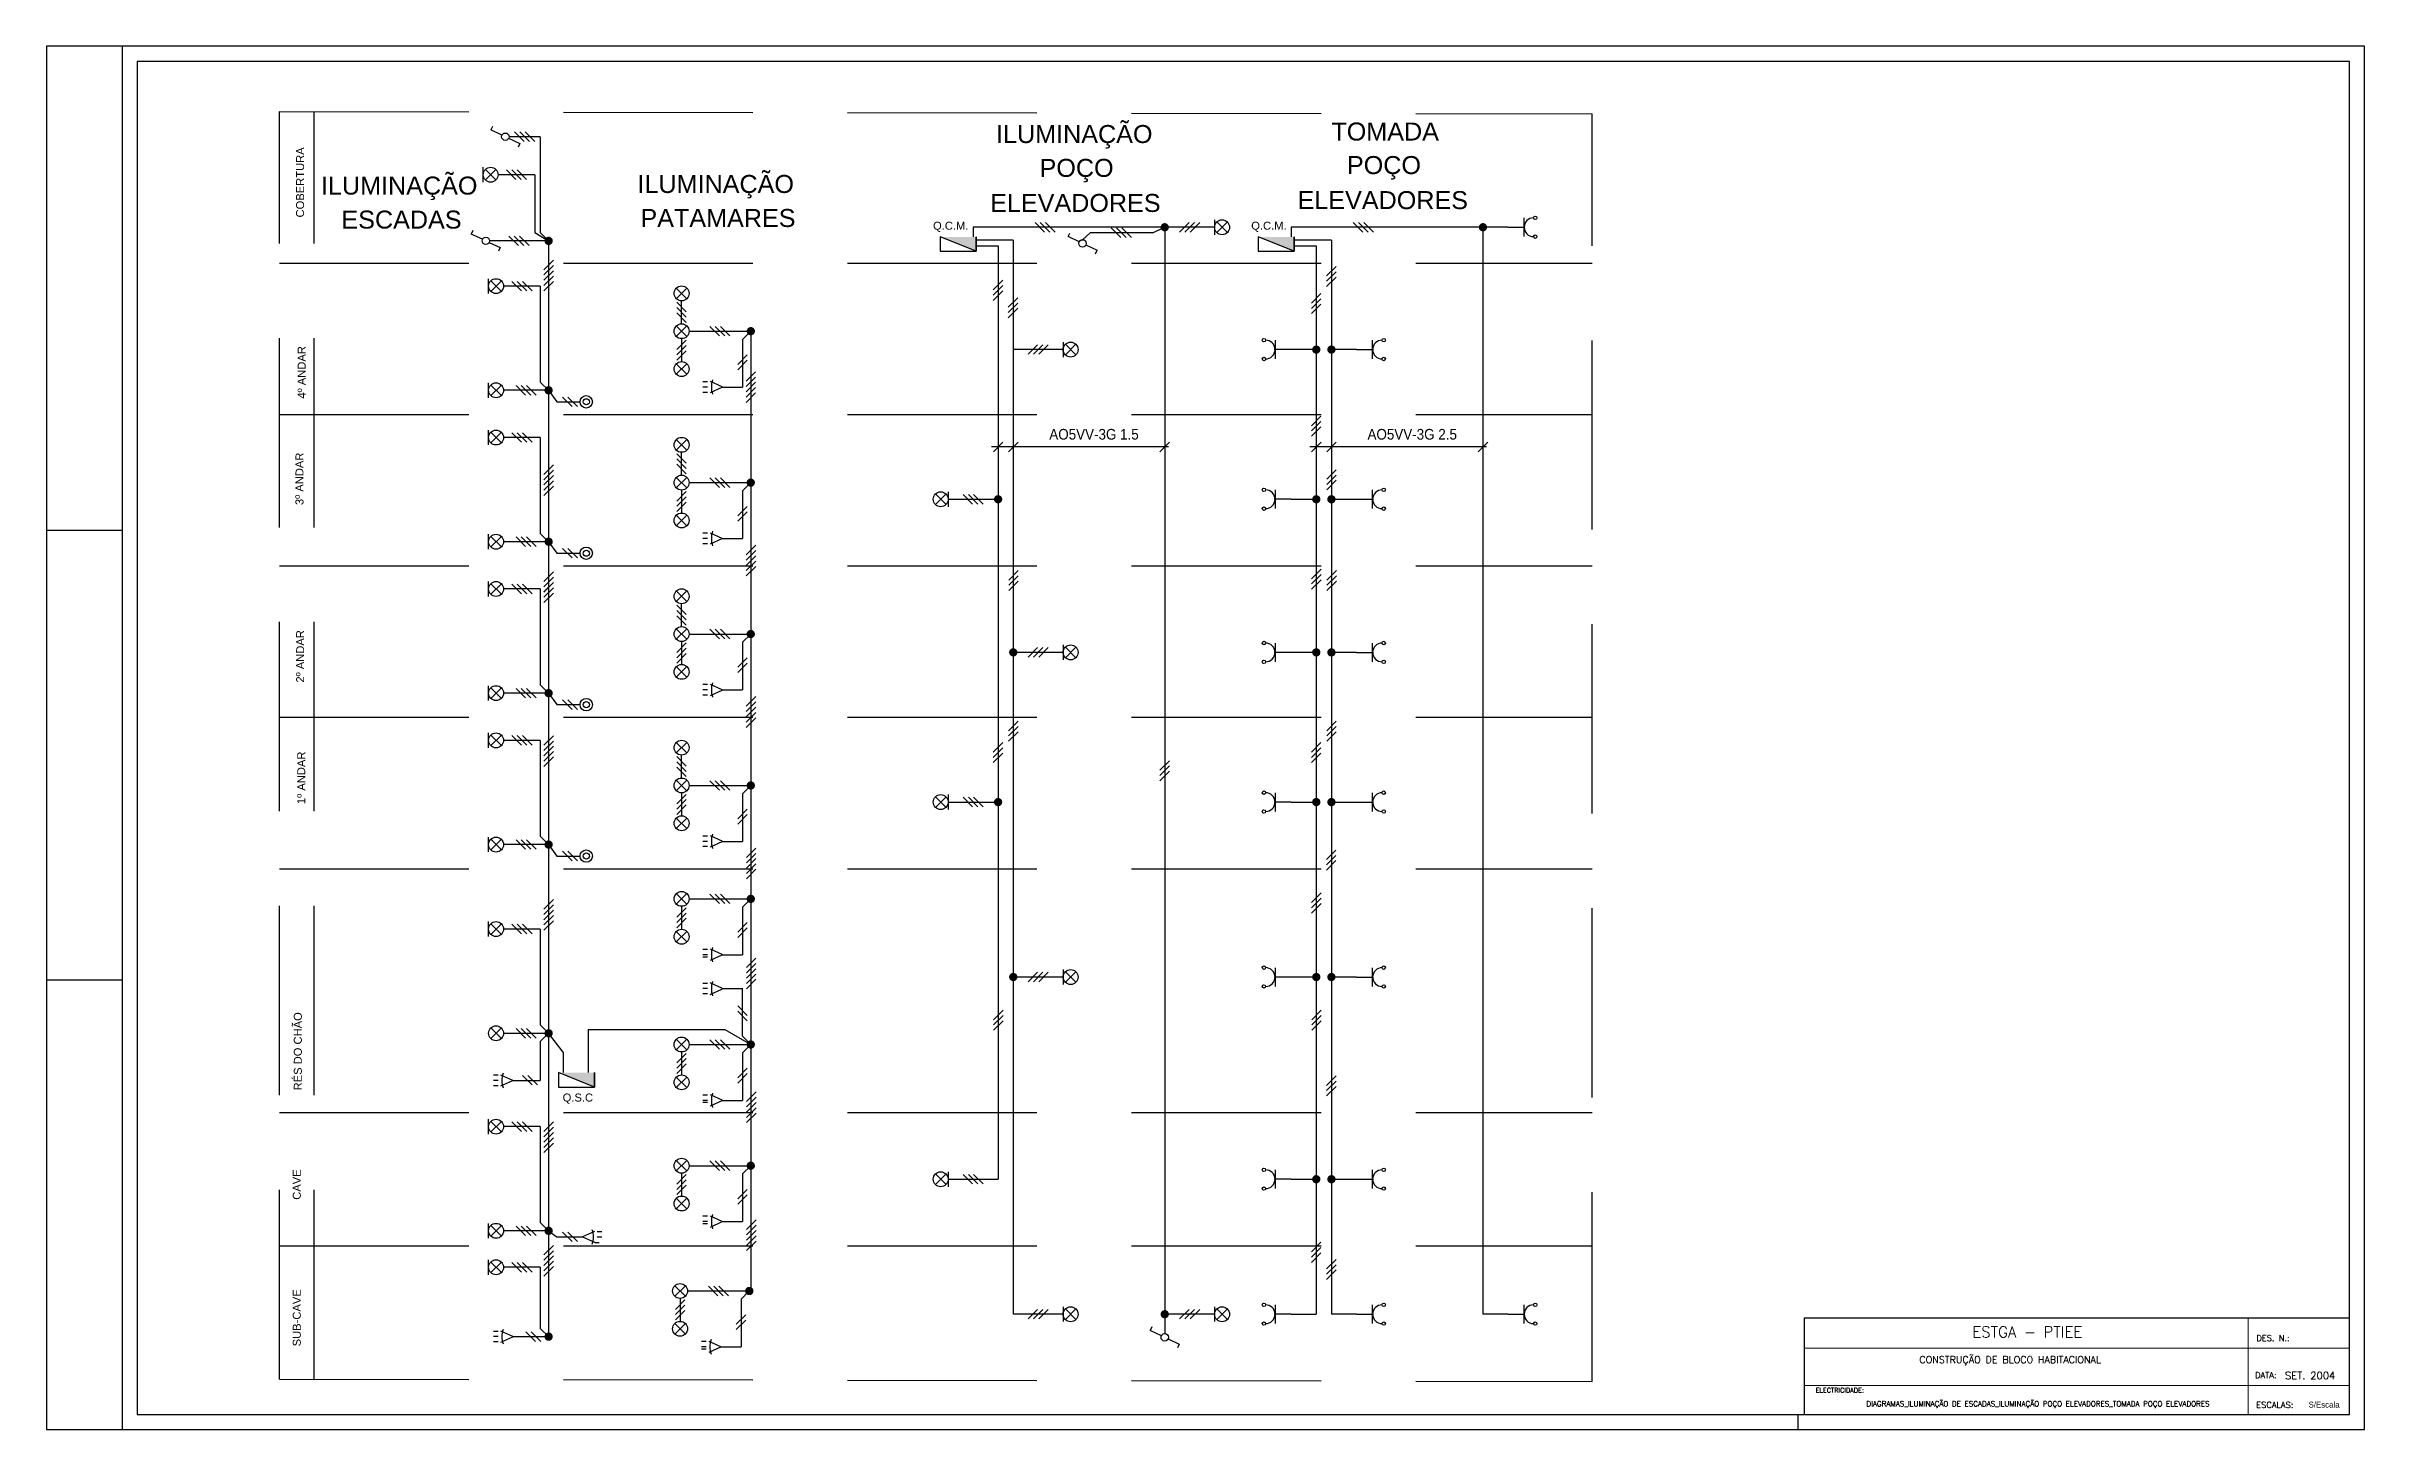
# Model space of a CAD drawing. Header units: millimetres. Extents: x 295 to 451, y 123 to 169.
# Drawn here: x 374.4 to 450.9, y 122.9 to 168.6 of the extents above; entities that cross this region are included whole.
import ezdxf
from ezdxf.enums import TextEntityAlignment as Align

# ---------------------------------------------------------------- set-up
doc = ezdxf.new("R2010")
doc.units = ezdxf.units.MM
doc.linetypes.add('HIDDEN', pattern=[9.375, 6.25, -3.125])
doc.layers.add('PORMENORES', color=10, linetype='Continuous')
doc.styles.add('ARIAL', font='arial.ttf', dxfattribs={"width": 0.8})
doc.styles.add('ROMANS', font='romans.shx', dxfattribs={"height": 1.5})
doc.styles.add('STYLE1', font='sanss___.ttf')

# ---------------------------------------------------------------- blocks, each defined once
blk = doc.blocks.new('Cond3')
at = {"color": 7}
for p, q in [((-0.08, -0.72), (-1.52, 0.72)), ((0.72, -0.72), (-0.72, 0.72)), ((1.52, -0.72), (0.08, 0.72))]:
    blk.add_line(p, q, dxfattribs=at)
blk = doc.blocks.new('Q-ENTR')
blk.add_hatch(color=7).paths.add_polyline_path([(-0.75, 0.3), (-0.75, 0), (0, 0.3)])
blk.add_lwpolyline([(-0.75, 0), (0, 0.3), (0, 0), (-0.75, 0), (-0.75, 0.3)], close=True)

msp = doc.modelspace()

# ---------------------------------------------------------------- linework, layer by layer
at = {"layer": 'PORMENORES', "color": 7}
for p, q in [((374.419, 168.559), (374.419, 122.88)), ((450.919, 168.559), (374.419, 168.559)), ((376.919, 168.559), (376.919, 122.88)), ((450.919, 122.88), (450.919, 168.559)), ((377.419, 168.059), (377.419, 123.38)), ((450.419, 168.059), (377.419, 168.059)), ((450.419, 123.38), (450.419, 168.059)), ((422.647, 162.585), (423.209, 162.585)), ((423.184, 162.277), (423.184, 162.893)), ((407.972, 158.791), (407.972, 158.3)), ((415.501, 158.546), (414.94, 158.546)), ((414.965, 158.854), (414.965, 158.238)), ((417.648, 158.546), (418.21, 158.546)), ((418.185, 158.238), (418.185, 158.854)), ((397.821, 157.814), (397.507, 157.499)), ((397.821, 157.639), (397.507, 157.324)), ((391.766, 156.664), (391.452, 156.978)), ((391.941, 156.664), (391.626, 156.978)), ((396.238, 157.482), (396.086, 157.482)), ((396.238, 157.307), (396.086, 157.307)), ((396.238, 157.132), (396.086, 157.132)), ((397.821, 157.464), (397.507, 157.15)), ((397.821, 157.289), (397.507, 156.975)), ((397.821, 157.115), (397.507, 156.8)), ((414.965, 153.911), (414.965, 153.295)), ((418.185, 153.295), (418.185, 153.911)), ((415.501, 153.603), (414.94, 153.603)), ((417.648, 153.603), (418.21, 153.603)), ((374.419, 152.58), (376.919, 152.58)), ((396.238, 152.482), (396.086, 152.482)), ((396.238, 152.307), (396.086, 152.307)), ((391.766, 151.664), (391.452, 151.978)), ((391.941, 151.664), (391.626, 151.978)), ((396.238, 152.132), (396.086, 152.132)), ((415.501, 148.546), (414.94, 148.546)), ((414.965, 148.854), (414.965, 148.238)), ((417.648, 148.546), (418.21, 148.546)), ((418.185, 148.238), (418.185, 148.854)), ((391.766, 146.664), (391.452, 146.978)), ((391.941, 146.664), (391.626, 146.978)), ((396.238, 147.482), (396.086, 147.482)), ((396.238, 147.307), (396.086, 147.307)), ((396.238, 147.132), (396.086, 147.132)), ((414.965, 143.911), (414.965, 143.295)), ((418.185, 143.295), (418.185, 143.911)), ((415.501, 143.603), (414.94, 143.603)), ((417.648, 143.603), (418.21, 143.603)), ((396.238, 142.482), (396.086, 142.482)), ((396.238, 142.307), (396.086, 142.307)), ((391.766, 141.664), (391.452, 141.978)), ((391.941, 141.664), (391.626, 141.978)), ((396.238, 142.132), (396.086, 142.132)), ((396.238, 138.737), (396.086, 138.737)), ((396.238, 138.562), (396.086, 138.562)), ((396.238, 138.487), (396.086, 138.487)), ((374.419, 137.73), (376.919, 137.73)), ((415.501, 137.826), (414.94, 137.826)), ((414.965, 138.134), (414.965, 137.518)), ((417.648, 137.826), (418.21, 137.826)), ((418.185, 137.518), (418.185, 138.134)), ((396.238, 137.618), (396.086, 137.618)), ((396.238, 137.443), (396.086, 137.443)), ((396.238, 137.268), (396.086, 137.268)), ((389.324, 134.584), (389.171, 134.584)), ((389.324, 134.409), (389.171, 134.409)), ((389.324, 134.234), (389.171, 134.234)), ((390.449, 134.265), (390.135, 134.579)), ((390.624, 134.265), (390.309, 134.579)), ((396.238, 133.929), (396.086, 133.929)), ((396.238, 133.754), (396.086, 133.754)), ((396.238, 133.678), (396.086, 133.678)), ((415.501, 131.15), (414.94, 131.15)), ((414.965, 131.458), (414.965, 130.842)), ((417.648, 131.15), (418.21, 131.15)), ((418.185, 130.842), (418.185, 131.458)), ((391.766, 129.089), (391.452, 129.403)), ((391.941, 129.089), (391.626, 129.403)), ((392.599, 129.421), (392.751, 129.421)), ((396.238, 129.927), (396.086, 129.927)), ((396.238, 129.752), (396.086, 129.752)), ((396.238, 129.676), (396.086, 129.676)), ((392.513, 129.055), (392.665, 129.055)), ((392.599, 129.246), (392.751, 129.246)), ((414.965, 127), (414.965, 126.384)), ((418.185, 126.384), (418.185, 127)), ((423.184, 126.384), (423.184, 127)), ((415.501, 126.692), (414.94, 126.692)), ((417.648, 126.692), (418.21, 126.692)), ((422.647, 126.692), (423.209, 126.692)), ((432.419, 126.574), (432.419, 123.38)), ((432.419, 126.574), (450.419, 126.574)), ((389.324, 126.126), (389.171, 126.126)), ((389.324, 125.951), (389.171, 125.951)), ((389.324, 125.776), (389.171, 125.776)), ((390.556, 125.794), (390.242, 126.108)), ((390.731, 125.794), (390.417, 126.108)), ((396.19, 125.79), (396.037, 125.79)), ((396.19, 125.615), (396.037, 125.615)), ((396.19, 125.539), (396.037, 125.539)), ((377.419, 123.38), (450.419, 123.38)), ((432.219, 123.38), (432.219, 122.88)), ((374.419, 122.88), (450.919, 122.88))]:
    msp.add_line(p, q, dxfattribs=at)
at = {"layer": 'PORMENORES', "color": 8, "linetype": 'HIDDEN'}
for p, q in [((382.107, 166.403), (425.431, 166.327)), ((382.107, 124.55), (382.107, 166.403)), ((383.251, 124.55), (383.251, 166.403)), ((425.431, 124.474), (425.431, 166.327)), ((382.107, 161.403), (425.431, 161.403)), ((382.107, 156.403), (425.431, 156.403)), ((382.107, 151.403), (425.431, 151.403)), ((382.107, 146.403), (425.431, 146.403)), ((382.107, 141.403), (425.431, 141.403)), ((382.107, 133.35), (425.431, 133.35)), ((382.107, 128.95), (425.431, 128.95)), ((382.107, 124.55), (425.431, 124.474))]:
    msp.add_line(p, q, dxfattribs=at)
at = {"layer": 'PORMENORES', "color": 7, "linetype": 'Continuous'}
for p, q in [((389.141, 165.917), (389.085, 165.798)), ((389.453, 165.626), (389.085, 165.798)), ((389.674, 165.523), (390.042, 165.352)), ((390.042, 165.352), (389.986, 165.232)), ((388.497, 162.477), (388.442, 162.358)), ((388.81, 162.186), (388.442, 162.358)), ((408.135, 162.275), (408.19, 162.395)), ((408.503, 162.103), (408.135, 162.275)), ((389.03, 162.083), (389.399, 161.912)), ((389.399, 161.912), (389.343, 161.792)), ((408.723, 162), (409.092, 161.829)), ((409.036, 161.709), (409.092, 161.829)), ((410.901, 126.272), (410.845, 126.152)), ((411.214, 125.981), (410.845, 126.152)), ((411.434, 125.878), (411.802, 125.706)), ((411.802, 125.706), (411.747, 125.586))]:
    msp.add_line(p, q, dxfattribs=at)
at = {"layer": 'PORMENORES', "color": 4}
for p, q in [((390.719, 165.575), (389.686, 165.575)), ((390.719, 165.575), (390.719, 162.408)), ((388.834, 164.075), (388.834, 164.566)), ((388.906, 164.494), (389.254, 164.147)), ((388.906, 164.147), (389.254, 164.494)), ((390.539, 164.32), (389.326, 164.32)), ((390.539, 164.32), (390.539, 162.408)), ((390.539, 162.408), (390.992, 162.135)), ((390.992, 162.135), (390.719, 162.408)), ((411.324, 162.585), (404.998, 162.585)), ((404.998, 162.585), (404.998, 162.268)), ((408.862, 162.405), (408.613, 162.174)), ((410.918, 162.405), (408.862, 162.405)), ((410.918, 162.405), (411.324, 162.585)), ((411.324, 162.585), (411.324, 126.692)), ((412.971, 162.585), (411.324, 162.585)), ((412.971, 162.831), (412.971, 162.339)), ((413.39, 162.411), (413.043, 162.759)), ((413.39, 162.759), (413.043, 162.411)), ((421.824, 162.585), (415.498, 162.585)), ((415.498, 162.585), (415.498, 162.268)), ((421.824, 162.585), (421.824, 126.692)), ((422.647, 162.585), (421.824, 162.585)), ((390.992, 162.135), (389.042, 162.135)), ((390.992, 162.135), (390.992, 125.951)), ((406.325, 162.153), (405.098, 162.153)), ((405.098, 161.973), (405.825, 161.973)), ((405.825, 161.973), (405.825, 161.73)), ((405.825, 161.73), (405.825, 131.15)), ((406.325, 162.153), (406.325, 126.692)), ((416.825, 162.153), (415.598, 162.153)), ((415.598, 161.973), (416.325, 161.973)), ((416.325, 161.973), (416.325, 161.73)), ((416.325, 161.73), (416.325, 126.692)), ((416.825, 162.153), (416.825, 126.692)), ((389.014, 160.396), (389.014, 160.887)), ((389.086, 160.468), (389.434, 160.815)), ((389.086, 160.815), (389.434, 160.468)), ((390.719, 160.641), (389.506, 160.641)), ((390.719, 160.641), (390.719, 157.474)), ((407.972, 158.546), (406.325, 158.546)), ((408.391, 158.372), (408.044, 158.719)), ((408.391, 158.719), (408.044, 158.372)), ((416.325, 158.546), (415.501, 158.546)), ((417.648, 158.546), (416.825, 158.546)), ((389.014, 156.956), (389.014, 157.447)), ((389.086, 157.028), (389.434, 157.375)), ((389.086, 157.375), (389.434, 157.028)), ((390.992, 157.201), (389.506, 157.201)), ((390.992, 157.201), (390.719, 157.474)), ((390.992, 157.201), (391.265, 156.821)), ((389.014, 155.396), (389.014, 155.887)), ((389.086, 155.468), (389.434, 155.815)), ((389.086, 155.815), (389.434, 155.468)), ((390.719, 155.641), (389.506, 155.641)), ((390.719, 155.641), (390.719, 152.474)), ((403.758, 153.43), (404.106, 153.777)), ((403.758, 153.777), (404.106, 153.43)), ((404.178, 153.849), (404.178, 153.358)), ((404.178, 153.603), (405.825, 153.603)), ((415.501, 153.603), (416.325, 153.603)), ((416.825, 153.603), (417.648, 153.603)), ((389.014, 151.956), (389.014, 152.447)), ((389.086, 152.028), (389.434, 152.375)), ((389.086, 152.375), (389.434, 152.028)), ((390.992, 152.201), (390.719, 152.474)), ((390.992, 152.201), (389.506, 152.201)), ((390.992, 152.201), (391.265, 151.821)), ((389.014, 150.396), (389.014, 150.887)), ((389.086, 150.468), (389.434, 150.815)), ((389.086, 150.815), (389.434, 150.468)), ((390.719, 150.641), (389.506, 150.641)), ((390.719, 150.641), (390.719, 147.474)), ((407.972, 148.546), (406.325, 148.546)), ((407.972, 148.791), (407.972, 148.3)), ((408.391, 148.372), (408.044, 148.719)), ((408.391, 148.719), (408.044, 148.372)), ((416.325, 148.546), (415.501, 148.546)), ((417.648, 148.546), (416.825, 148.546)), ((389.014, 146.956), (389.014, 147.447)), ((389.086, 147.028), (389.434, 147.375)), ((389.086, 147.375), (389.434, 147.028)), ((390.992, 147.201), (389.506, 147.201)), ((390.992, 147.201), (390.719, 147.474)), ((390.992, 147.201), (391.265, 146.821)), ((389.014, 145.396), (389.014, 145.887)), ((389.086, 145.468), (389.434, 145.815)), ((389.086, 145.815), (389.434, 145.468)), ((390.719, 145.641), (389.506, 145.641)), ((390.719, 145.641), (390.719, 142.474)), ((404.178, 143.849), (404.178, 143.358)), ((403.758, 143.43), (404.106, 143.777)), ((403.758, 143.777), (404.106, 143.43)), ((404.178, 143.603), (405.825, 143.603)), ((415.501, 143.603), (416.325, 143.603)), ((416.825, 143.603), (417.648, 143.603)), ((389.014, 141.956), (389.014, 142.447)), ((389.086, 142.028), (389.434, 142.375)), ((389.086, 142.375), (389.434, 142.028)), ((390.992, 142.201), (390.719, 142.474)), ((390.992, 142.201), (389.506, 142.201)), ((390.992, 142.201), (391.265, 141.821)), ((389.014, 139.164), (389.014, 139.656)), ((389.086, 139.584), (389.434, 139.236)), ((389.086, 139.236), (389.434, 139.584)), ((390.719, 139.41), (389.506, 139.41)), ((390.719, 139.41), (390.719, 136.243)), ((407.972, 137.826), (406.325, 137.826)), ((407.972, 138.072), (407.972, 137.581)), ((408.391, 137.653), (408.044, 138)), ((408.391, 138), (408.044, 137.653)), ((416.325, 137.826), (415.501, 137.826)), ((417.648, 137.826), (416.825, 137.826)), ((390.992, 135.97), (390.719, 136.243)), ((389.086, 136.144), (389.434, 135.796)), ((389.086, 135.796), (389.434, 136.144)), ((389.506, 135.97), (390.992, 135.97)), ((390.992, 135.97), (390.719, 135.697)), ((390.719, 135.697), (390.719, 134.409)), ((391.472, 135.344), (390.992, 135.97)), ((391.472, 135.344), (391.472, 134.67)), ((389.806, 134.409), (390.719, 134.409)), ((389.014, 132.64), (389.014, 133.131)), ((389.086, 133.059), (389.434, 132.712)), ((389.086, 132.712), (389.434, 133.059)), ((390.719, 132.886), (389.506, 132.886)), ((390.719, 132.886), (390.719, 129.719)), ((403.758, 130.976), (404.106, 131.324)), ((403.758, 131.324), (404.106, 130.976)), ((404.178, 131.396), (404.178, 130.904)), ((404.178, 131.15), (405.825, 131.15)), ((415.501, 131.15), (416.325, 131.15)), ((416.825, 131.15), (417.648, 131.15)), ((389.014, 129.2), (389.014, 129.691)), ((389.086, 129.619), (389.434, 129.272)), ((389.086, 129.272), (389.434, 129.619)), ((390.992, 129.446), (389.506, 129.446)), ((390.992, 129.446), (390.719, 129.719)), ((390.992, 129.446), (391.265, 129.246)), ((391.265, 129.246), (392.117, 129.246)), ((389.014, 127.997), (389.014, 128.488)), ((389.086, 128.416), (389.434, 128.069)), ((389.086, 128.069), (389.434, 128.416)), ((390.719, 128.242), (389.506, 128.242)), ((390.719, 128.242), (390.719, 126.224)), ((407.972, 126.692), (406.325, 126.692)), ((407.972, 126.938), (407.972, 126.447)), ((408.391, 126.866), (408.044, 126.519)), ((408.391, 126.519), (408.044, 126.866)), ((411.324, 126.692), (411.324, 126.051)), ((412.971, 126.692), (411.324, 126.692)), ((412.971, 126.938), (412.971, 126.447)), ((413.39, 126.519), (413.043, 126.866)), ((413.39, 126.866), (413.043, 126.519)), ((415.501, 126.692), (416.325, 126.692)), ((417.648, 126.692), (416.825, 126.692)), ((422.647, 126.692), (421.824, 126.692)), ((389.806, 125.951), (390.992, 125.951)), ((390.992, 125.951), (390.719, 126.224))]:
    msp.add_line(p, q, dxfattribs=at)
at = {"layer": 'PORMENORES'}
for p, q in [((395.554, 160.574), (395.207, 160.226)), ((395.554, 160.226), (395.207, 160.574)), ((395.38, 159.397), (395.38, 160.154)), ((395.554, 158.978), (395.207, 159.325)), ((395.554, 159.325), (395.207, 158.978)), ((395.626, 159.152), (397.664, 159.152)), ((397.391, 158.879), (397.664, 159.152)), ((395.38, 158.906), (395.38, 158.149)), ((397.548, 158.368), (397.234, 158.053)), ((397.391, 158.879), (397.391, 157.307)), ((395.554, 158.077), (395.207, 157.73)), ((395.554, 157.73), (395.207, 158.077)), ((397.548, 158.193), (397.234, 157.879)), ((396.72, 157.307), (397.391, 157.307)), ((391.265, 156.821), (392.031, 156.821)), ((395.554, 155.226), (395.207, 155.574)), ((395.554, 155.574), (395.207, 155.226)), ((411.443, 155.332), (405.612, 155.332)), ((421.943, 155.332), (416.112, 155.332)), ((395.38, 154.397), (395.38, 155.154)), ((395.554, 154.325), (395.207, 153.978)), ((395.554, 153.978), (395.207, 154.325)), ((395.38, 153.906), (395.38, 153.149)), ((395.626, 154.152), (397.664, 154.152)), ((397.391, 153.879), (397.664, 154.152)), ((397.391, 153.879), (397.391, 152.307)), ((395.554, 152.73), (395.207, 153.077)), ((395.554, 153.077), (395.207, 152.73)), ((397.548, 153.368), (397.234, 153.053)), ((397.548, 153.193), (397.234, 152.879)), ((396.72, 152.307), (397.391, 152.307)), ((391.265, 151.821), (392.031, 151.821)), ((395.554, 150.226), (395.207, 150.574)), ((395.554, 150.574), (395.207, 150.226)), ((395.38, 149.397), (395.38, 150.154)), ((395.554, 149.325), (395.207, 148.978)), ((395.554, 148.978), (395.207, 149.325)), ((395.38, 148.906), (395.38, 148.149)), ((395.626, 149.152), (397.664, 149.152)), ((397.391, 148.879), (397.664, 149.152)), ((397.391, 148.879), (397.391, 147.307)), ((395.554, 147.73), (395.207, 148.077)), ((395.554, 148.077), (395.207, 147.73)), ((397.548, 148.368), (397.234, 148.053)), ((397.548, 148.193), (397.234, 147.879)), ((396.72, 147.307), (397.391, 147.307)), ((391.265, 146.821), (392.031, 146.821)), ((395.554, 145.226), (395.207, 145.574)), ((395.554, 145.574), (395.207, 145.226)), ((395.38, 144.397), (395.38, 145.154)), ((395.554, 144.325), (395.207, 143.978)), ((395.554, 143.978), (395.207, 144.325)), ((395.38, 143.906), (395.38, 143.149)), ((395.626, 144.152), (397.664, 144.152)), ((397.391, 143.879), (397.664, 144.152)), ((397.391, 143.879), (397.391, 142.307)), ((395.554, 142.73), (395.207, 143.077)), ((395.554, 143.077), (395.207, 142.73)), ((397.548, 143.368), (397.234, 143.053)), ((397.548, 143.193), (397.234, 142.879)), ((396.72, 142.307), (397.391, 142.307)), ((391.265, 141.821), (392.031, 141.821)), ((395.554, 140.58), (395.207, 140.233)), ((395.554, 140.233), (395.207, 140.58)), ((395.38, 140.161), (395.38, 139.404)), ((395.626, 140.407), (397.664, 140.407)), ((397.391, 140.134), (397.664, 140.407)), ((397.391, 140.134), (397.391, 138.562)), ((395.554, 138.985), (395.207, 139.332)), ((395.554, 139.332), (395.207, 138.985)), ((397.548, 139.623), (397.234, 139.308)), ((397.548, 139.448), (397.234, 139.134)), ((396.72, 138.562), (397.391, 138.562)), ((396.72, 137.443), (397.391, 137.443)), ((397.391, 135.871), (397.391, 137.443)), ((397.548, 136.557), (397.234, 136.871)), ((397.548, 136.382), (397.234, 136.696)), ((392.302, 136.098), (396.811, 136.098)), ((395.554, 135.772), (395.207, 135.424)), ((395.554, 135.424), (395.207, 135.772)), ((395.626, 135.598), (397.664, 135.598)), ((397.391, 135.871), (397.664, 135.598)), ((397.391, 135.325), (397.664, 135.598)), ((395.38, 135.352), (395.38, 134.596)), ((397.548, 134.814), (397.234, 134.5)), ((397.391, 135.325), (397.391, 133.754)), ((395.554, 134.176), (395.207, 134.524)), ((395.554, 134.524), (395.207, 134.176)), ((397.548, 134.64), (397.234, 134.325)), ((396.72, 133.754), (397.391, 133.754)), ((395.554, 131.422), (395.207, 131.77)), ((395.554, 131.77), (395.207, 131.422)), ((395.626, 131.596), (397.664, 131.596)), ((397.391, 131.323), (397.664, 131.596)), ((395.38, 131.35), (395.38, 130.594)), ((397.391, 131.323), (397.391, 129.752)), ((395.554, 130.522), (395.207, 130.174)), ((395.554, 130.174), (395.207, 130.522)), ((397.548, 130.812), (397.234, 130.498)), ((397.548, 130.638), (397.234, 130.323)), ((396.72, 129.752), (397.391, 129.752)), ((395.506, 127.285), (395.158, 127.633)), ((395.506, 127.633), (395.158, 127.285)), ((395.332, 127.213), (395.332, 126.456)), ((395.578, 127.459), (397.616, 127.459)), ((397.343, 127.186), (397.616, 127.459)), ((397.343, 127.186), (397.343, 125.615)), ((395.506, 126.385), (395.158, 126.037)), ((395.506, 126.037), (395.158, 126.385)), ((397.5, 126.675), (397.186, 126.361)), ((397.5, 126.501), (397.186, 126.186)), ((396.672, 125.615), (397.343, 125.615))]:
    msp.add_line(p, q, dxfattribs=at)
at = {"layer": 'PORMENORES', "color": 1}
for p, q in [((397.664, 159.152), (397.664, 127.439)), ((392.302, 136.098), (392.302, 134.67)), ((396.811, 136.098), (397.664, 135.598))]:
    msp.add_line(p, q, dxfattribs=at)
at = {"layer": 'PORMENORES', "color": 2}
for p, q in [((405.668, 155.174), (405.982, 155.49)), ((406.168, 155.174), (406.482, 155.49)), ((411.167, 155.174), (411.481, 155.49)), ((416.168, 155.174), (416.482, 155.49)), ((416.668, 155.174), (416.982, 155.49)), ((421.667, 155.174), (421.981, 155.49))]:
    msp.add_line(p, q, dxfattribs=at)
at = {"layer": 'PORMENORES', "color": 7, "lineweight": 0}
for p, q in [((447.075, 126.574), (447.075, 123.38)), ((432.419, 125.57), (450.419, 125.57)), ((432.419, 124.343), (450.419, 124.343))]:
    msp.add_line(p, q, dxfattribs=at)
at = {"layer": 'PORMENORES', "const_width": 0.137}
for points in [[(391.061, 162.135, -1), (390.924, 162.135, -1)], [(411.392, 162.585, -1), (411.256, 162.585, -1)], [(421.892, 162.585, -1), (421.756, 162.585, -1)], [(397.596, 159.152, 1), (397.732, 159.152, 1)], [(416.393, 158.546, -1), (416.257, 158.546, -1)], [(416.893, 158.546, -1), (416.757, 158.546, -1)], [(391.061, 157.201, -1), (390.924, 157.201, -1)], [(397.596, 154.152, 1), (397.732, 154.152, 1)], [(405.893, 153.603, -1), (405.757, 153.603, -1)], [(416.393, 153.603, -1), (416.257, 153.603, -1)], [(416.893, 153.603, -1), (416.757, 153.603, -1)], [(391.061, 152.201, -1), (390.924, 152.201, -1)], [(397.596, 149.152, 1), (397.732, 149.152, 1)], [(406.393, 148.546, -1), (406.257, 148.546, -1)], [(416.393, 148.546, -1), (416.257, 148.546, -1)], [(416.893, 148.546, -1), (416.757, 148.546, -1)], [(391.061, 147.201, -1), (390.924, 147.201, -1)], [(397.596, 144.152, 1), (397.732, 144.152, 1)], [(405.893, 143.603, -1), (405.757, 143.603, -1)], [(416.393, 143.603, -1), (416.257, 143.603, -1)], [(416.893, 143.603, -1), (416.757, 143.603, -1)], [(391.061, 142.201, -1), (390.924, 142.201, -1)], [(397.596, 140.407, 1), (397.732, 140.407, 1)], [(406.393, 137.826, -1), (406.257, 137.826, -1)], [(416.393, 137.826, -1), (416.257, 137.826, -1)], [(416.893, 137.826, -1), (416.757, 137.826, -1)], [(391.061, 135.97, -1), (390.924, 135.97, -1)], [(397.596, 135.598, 1), (397.732, 135.598, 1)], [(397.596, 131.596, 1), (397.732, 131.596, 1)], [(416.393, 131.15, -1), (416.257, 131.15, -1)], [(416.893, 131.15, -1), (416.757, 131.15, -1)], [(391.061, 129.446, -1), (390.924, 129.446, -1)], [(397.547, 127.459, 1), (397.684, 127.459, 1)], [(411.392, 126.692, -1), (411.256, 126.692, -1)], [(391.061, 125.951, -1), (390.924, 125.951, -1)]]:
    msp.add_lwpolyline(points, format="xyb", close=True, dxfattribs=at)
at = {"layer": 'PORMENORES', "color": 7}
for points in [[(396.323, 157.497), (396.712, 157.321, -0.618034), (396.712, 157.293), (396.323, 157.117)], [(396.323, 152.497), (396.712, 152.321, -0.618034), (396.712, 152.293), (396.323, 152.117)], [(396.323, 147.497), (396.712, 147.321, -0.618034), (396.712, 147.293), (396.323, 147.117)], [(396.323, 142.497), (396.712, 142.321, -0.618034), (396.712, 142.293), (396.323, 142.117)], [(396.323, 138.753), (396.712, 138.576, -0.618034), (396.712, 138.549), (396.323, 138.372)], [(396.323, 137.252), (396.712, 137.429, 0.618034), (396.712, 137.456), (396.323, 137.633)], [(389.409, 134.599), (389.797, 134.423, -0.618034), (389.797, 134.395), (389.409, 134.219)], [(396.323, 133.944), (396.712, 133.767, -0.618034), (396.712, 133.74), (396.323, 133.563)], [(392.513, 129.055), (392.125, 129.232, -0.618034), (392.125, 129.259), (392.513, 129.436)], [(396.323, 129.942), (396.712, 129.765, -0.618034), (396.712, 129.738), (396.323, 129.561)], [(389.409, 126.141), (389.797, 125.965, -0.618034), (389.797, 125.937), (389.409, 125.761)], [(396.275, 125.805), (396.663, 125.628, -0.618034), (396.663, 125.601), (396.275, 125.424)]]:
    msp.add_lwpolyline(points, format="xyb", dxfattribs=at)
at = {"layer": 'PORMENORES', "color": 7, "linetype": 'Continuous'}
for centre in [(389.564, 165.575), (388.92, 162.135), (408.613, 162.052), (411.324, 125.929)]:
    msp.add_circle(centre, 0.122, dxfattribs=at)
at = {"layer": 'PORMENORES', "color": 4}
for centre in [(389.08, 164.32), (413.217, 162.585), (389.26, 160.641), (408.217, 158.546), (389.26, 157.201), (389.26, 155.641), (403.932, 153.603), (389.26, 152.201), (389.26, 150.641), (408.217, 148.546), (389.26, 147.201), (389.26, 145.641), (403.932, 143.603), (389.26, 142.201), (389.26, 139.41), (408.217, 137.826), (389.26, 135.97), (389.26, 132.886), (403.932, 131.15), (389.26, 129.446), (389.26, 128.242), (408.217, 126.692), (413.217, 126.692)]:
    msp.add_circle(centre, 0.246, dxfattribs=at)
at = {"layer": 'PORMENORES', "color": 7}
for centre in [(423.551, 162.895), (423.551, 162.275), (414.598, 158.856), (418.552, 158.856), (414.598, 158.235), (418.552, 158.235), (414.598, 153.913), (418.552, 153.913), (414.598, 153.293), (418.552, 153.293), (414.598, 148.856), (418.552, 148.856), (414.598, 148.235), (418.552, 148.235), (414.598, 143.913), (418.552, 143.913), (414.598, 143.293), (418.552, 143.293), (414.598, 138.136), (418.552, 138.136), (414.598, 137.516), (418.552, 137.516), (414.598, 131.46), (414.598, 130.84), (418.552, 131.46), (418.552, 130.84), (414.598, 127.003), (418.552, 127.003), (423.551, 127.003), (414.598, 126.382), (418.552, 126.382), (423.551, 126.382)]:
    msp.add_circle(centre, 0.0565, dxfattribs=at)
at = {"layer": 'PORMENORES'}
for centre, radius in [((395.38, 160.4), 0.246), ((395.38, 159.152), 0.246), ((395.38, 157.903), 0.246), ((392.235, 156.821), 0.205), ((392.235, 156.821), 0.102), ((395.38, 155.4), 0.246), ((395.38, 154.152), 0.246), ((395.38, 152.903), 0.246), ((392.235, 151.821), 0.205), ((392.235, 151.821), 0.102), ((395.38, 150.4), 0.246), ((395.38, 149.152), 0.246), ((395.38, 147.903), 0.246), ((392.235, 146.821), 0.205), ((392.235, 146.821), 0.102), ((395.38, 145.4), 0.246), ((395.38, 144.152), 0.246), ((395.38, 142.903), 0.246), ((392.235, 141.821), 0.205), ((392.235, 141.821), 0.102), ((395.38, 140.407), 0.246), ((395.38, 139.158), 0.246), ((395.38, 135.598), 0.246), ((395.38, 134.35), 0.246), ((395.38, 131.596), 0.246), ((395.38, 130.348), 0.246), ((395.332, 127.459), 0.246), ((395.332, 126.211), 0.246)]:
    msp.add_circle(centre, radius, dxfattribs=at)
at = {"layer": 'PORMENORES', "color": 7}
for centre, radius, start, end in [((423.494, 162.585), 0.31, 90, 270), ((414.654, 158.546), 0.31, 270, 90), ((418.495, 158.546), 0.31, 90, 270), ((397.104, 157.307), 0.741, 161.26467, 198.73533), ((414.654, 153.603), 0.31, 270, 90), ((418.495, 153.603), 0.31, 90, 270), ((397.104, 152.307), 0.741, 161.26467, 198.73533), ((414.654, 148.546), 0.31, 270, 90), ((418.495, 148.546), 0.31, 90, 270), ((397.104, 147.307), 0.741, 161.26467, 198.73533), ((414.654, 143.603), 0.31, 270, 90), ((418.495, 143.603), 0.31, 90, 270), ((397.104, 142.307), 0.741, 161.26467, 198.73533), ((397.104, 138.562), 0.741, 161.26467, 198.73533), ((414.654, 137.826), 0.31, 270, 90), ((418.495, 137.826), 0.31, 90, 270), ((397.104, 137.443), 0.741, 161.26467, 198.73533), ((390.19, 134.409), 0.741, 161.26467, 198.73533), ((397.104, 133.754), 0.741, 161.26467, 198.73533), ((414.654, 131.15), 0.31, 270, 90), ((418.495, 131.15), 0.31, 90, 270), ((391.732, 129.246), 0.741, 341.26467, 18.73533), ((397.104, 129.752), 0.741, 161.26467, 198.73533), ((414.654, 126.692), 0.31, 270, 90), ((418.495, 126.692), 0.31, 90, 270), ((423.494, 126.692), 0.31, 90, 270), ((390.19, 125.951), 0.741, 161.26467, 198.73533), ((397.056, 125.615), 0.741, 161.26467, 198.73533)]:
    msp.add_arc(centre, radius, start, end, dxfattribs=at)

# ---------------------------------------------------------------- block references
at = {"layer": 'PORMENORES'}
for name, p, xscale, yscale, zscale in [('Cond3', (390.203, 165.575), 0.2183999999999173, 0.218400000000031, 0.2184000000000001), ('Cond3', (389.933, 164.32), 0.2183999999999173, 0.218400000000031, 0.2184000000000001), ('Cond3', (390.017, 162.135), 0.2183999999999173, 0.218400000000031, 0.2184000000000001), ('Q-ENTR', (403.91, 161.793), -1.583999999999975, 1.583999999999975, 1.584), ('Cond3', (412.147, 162.585), -0.2183999999999173, 0.2184000000000594, 0.2184000000000001), ('Q-ENTR', (414.41, 161.793), -1.583999999999946, 1.583999999999975, 1.584), ('Cond3', (390.113, 160.641), 0.2183999999999173, 0.218400000000031, 0.2184000000000001), ('Cond3', (396.645, 159.152), 0.2183999999999173, 0.218400000000031, 0.2184000000000001), ('Cond3', (390.249, 157.201), 0.2183999999999173, 0.218400000000031, 0.2184000000000001), ('Cond3', (390.113, 155.641), 0.2183999999999344, 0.2184000000000452, 0.2184000000000001), ('Cond3', (396.645, 154.152), 0.2183999999999173, 0.218400000000031, 0.2184000000000001), ('Cond3', (405.001, 153.603), 0.2183999999999173, 0.2184000000000594, 0.2184000000000001), ('Cond3', (390.249, 152.201), 0.2183999999999344, 0.2184000000000452, 0.2184000000000001), ('Cond3', (390.113, 150.641), 0.2183999999999173, 0.218400000000031, 0.2184000000000001), ('Cond3', (396.645, 149.152), 0.2183999999999173, 0.218400000000031, 0.2184000000000001), ('Cond3', (390.249, 147.201), 0.2183999999999173, 0.218400000000031, 0.2184000000000001), ('Cond3', (390.113, 145.641), 0.2183999999999173, 0.218400000000031, 0.2184000000000001), ('Cond3', (396.645, 144.152), 0.2183999999999173, 0.218400000000031, 0.2184000000000001), ('Cond3', (405.001, 143.603), 0.2183999999999173, 0.2184000000000594, 0.2184000000000001), ('Cond3', (390.249, 142.201), 0.2183999999999173, 0.218400000000031, 0.2184000000000001), ('Cond3', (396.645, 140.407), 0.2183999999999173, 0.218400000000031, 0.2184000000000001), ('Cond3', (390.113, 139.41), 0.2183999999999344, 0.2184000000000452, 0.2184000000000001), ('Cond3', (407.148, 137.826), -0.2183999999999173, 0.2184000000000594, 0.2184000000000001), ('Cond3', (390.249, 135.97), 0.2183999999999173, 0.218400000000031, 0.2184000000000001), ('Cond3', (396.645, 135.598), 0.2183999999999173, 0.218400000000031, 0.2184000000000001), ('Q-ENTR', (391.314, 134.194), -1.584000000000003, 1.583999999999975, 1.584), ('Cond3', (390.113, 132.886), 0.2183999999999173, 0.218400000000031, 0.2184000000000001), ('Cond3', (396.645, 131.596), 0.2183999999999173, 0.218400000000031, 0.2184000000000001), ('Cond3', (405.001, 131.15), 0.2183999999999173, 0.2184000000000594, 0.2184000000000001), ('Cond3', (390.249, 129.446), 0.2183999999999173, 0.218400000000031, 0.2184000000000001), ('Cond3', (390.113, 128.242), 0.2183999999999173, 0.218400000000031, 0.2184000000000001), ('Cond3', (396.597, 127.459), 0.2183999999999173, 0.218400000000031, 0.2184000000000001), ('Cond3', (412.147, 126.692), -0.2183999999999173, 0.2184000000000594, 0.2184000000000001)]:
    msp.add_blockref(name, p, dxfattribs=dict(at, xscale=xscale, yscale=yscale, zscale=zscale))
at = {"layer": 'PORMENORES', "zscale": 0.2184000000000001}
for p, xscale, yscale, rotation in [((407.376, 162.585), 0.2184000000000594, 0.2184000000000594, 180), ((409.89, 162.405), 0.2184000000000879, 0.2184000000000594, 180), ((417.876, 162.585), 0.2184000000000879, 0.2184000000000594, 180), ((390.992, 161.166), 0.2184000000000452, 0.2184000000000452, 90), ((390.992, 160.816), 0.2184000000000452, 0.2184000000000452, 90), ((405.825, 160.501), 0.2184000000000452, 0.2184000000000452, 270), ((416.819, 160.958), 0.2184000000000594, 0.2184000000000594, 270), ((395.38, 159.776), -0.218400000000031, 0.218400000000031, 90), ((406.315, 159.926), 0.2184000000000594, 0.2184000000000594, 270), ((416.32, 160.064), 0.2184000000000594, 0.2184000000000594, 270), ((395.38, 158.527), 0.218400000000031, 0.218400000000031, 90), ((407.148, 158.546), -0.2183999999999173, 0.218400000000031, 359.9999999999993), ((416.322, 156.015), 0.2184000000000594, 0.2184000000000594, 270), ((390.992, 154.407), 0.218400000000031, 0.218400000000031, 90), ((395.38, 154.776), -0.218400000000031, 0.218400000000031, 90), ((416.827, 154.246), 0.2184000000000594, 0.2184000000000594, 270), ((390.992, 154.058), 0.218400000000031, 0.218400000000031, 90), ((395.38, 153.527), 0.218400000000031, 0.218400000000031, 90), ((397.669, 151.753), 0.2184000000000594, 0.2184000000000594, 90), ((397.669, 151.403), 0.2184000000000594, 0.2184000000000594, 90), ((390.992, 150.873), 0.2184000000000452, 0.2184000000000452, 90), ((390.992, 150.523), 0.2184000000000452, 0.2184000000000452, 90), ((406.334, 150.918), 0.2184000000000594, 0.2184000000000594, 270), ((416.329, 150.963), 0.2184000000000594, 0.2184000000000594, 270), ((416.834, 150.918), 0.2184000000000594, 0.2184000000000594, 270), ((395.38, 149.776), -0.218400000000031, 0.218400000000031, 90), ((395.38, 148.527), 0.218400000000031, 0.218400000000031, 90), ((407.148, 148.546), -0.2183999999999173, 0.2184000000000594, 359.9999999999993), ((397.672, 146.753), 0.2184000000000594, 0.2184000000000594, 90), ((397.672, 146.403), 0.2184000000000594, 0.2184000000000594, 90), ((406.328, 145.943), 0.2184000000000594, 0.2184000000000594, 270), ((416.828, 145.943), 0.2184000000000594, 0.2184000000000594, 270), ((390.992, 145.462), 0.2184000000000452, 0.2184000000000452, 90), ((390.992, 145.113), 0.2184000000000452, 0.2184000000000452, 90), ((405.821, 145.237), 0.2184000000000594, 0.2184000000000594, 270), ((416.321, 145.237), 0.2184000000000594, 0.2184000000000594, 270), ((395.38, 144.776), -0.218400000000031, 0.218400000000031, 90), ((411.324, 144.639), 0.2184000000000594, 0.2184000000000594, 270), ((395.38, 143.527), 0.218400000000031, 0.218400000000031, 90), ((397.675, 141.753), 0.2184000000000594, 0.2184000000000594, 90), ((397.675, 141.403), 0.2184000000000594, 0.2184000000000594, 90), ((416.818, 141.687), 0.2184000000000594, 0.2184000000000594, 270), ((390.992, 140.052), 0.2184000000000452, 0.2184000000000452, 90), ((390.992, 139.702), 0.2184000000000452, 0.2184000000000452, 90), ((395.38, 139.783), 0.218400000000031, 0.218400000000031, 90), ((416.326, 140.27), 0.2184000000000594, 0.2184000000000594, 270), ((397.676, 138.119), 0.2184000000000594, 0.2184000000000594, 90), ((397.676, 137.769), 0.2184000000000594, 0.2184000000000594, 90), ((405.833, 136.401), 0.2184000000000594, 0.2184000000000594, 270), ((416.333, 136.401), 0.2184000000000594, 0.2184000000000594, 270), ((395.38, 134.974), 0.218400000000031, 0.218400000000031, 90), ((397.68, 133.699), 0.2184000000000594, 0.2184000000000594, 90), ((416.821, 134.232), 0.2184000000000594, 0.2184000000000594, 270), ((397.68, 133.35), 0.2184000000000594, 0.2184000000000594, 90), ((390.992, 132.709), 0.2184000000000452, 0.2184000000000452, 90), ((390.992, 132.36), 0.2184000000000452, 0.2184000000000452, 90), ((395.38, 130.972), 0.218400000000031, 0.218400000000031, 90), ((397.68, 129.473), 0.2184000000000594, 0.2184000000000594, 90), ((397.68, 129.123), 0.2184000000000594, 0.2184000000000594, 90), ((390.993, 128.633), 0.2184000000000594, 0.2184000000000594, 90), ((390.993, 128.283), 0.2184000000000594, 0.2184000000000594, 90), ((416.32, 128.734), 0.2184000000000594, 0.2184000000000594, 270), ((416.821, 128.171), 0.2184000000000594, 0.2184000000000594, 270), ((395.332, 126.835), 0.218400000000031, 0.218400000000031, 90), ((407.148, 126.692), -0.2183999999999173, 0.218400000000031, 359.9999999999993)]:
    msp.add_blockref('Cond3', p, dxfattribs=dict(at, xscale=xscale, yscale=yscale, rotation=rotation))

# ---------------------------------------------------------------- texts
at = {"layer": 'PORMENORES', "color": 7, "style": 'STYLE1'}
for s, p in [('ILUMINAÇÃO ', (408.454, 165.654)), ('TOMADA', (418.598, 165.746)), ('ILUMINAÇÃO ', (396.622, 164.005)), ('POÇO', (408.415, 164.458)), ('POÇO', (418.558, 164.551)), ('ILUMINAÇÃO ', (386.178, 163.951)), ('ELEVADORES', (418.519, 163.481)), ('ESCADAS', (386.138, 162.838)), ('PATAMARES', (396.582, 162.891)), ('ELEVADORES', (408.375, 163.388))]:
    msp.add_text(s, height=0.594, dxfattribs=at).set_placement(p, align=Align.MIDDLE)
for s, p in [('COBERTURA', (382.791, 164.066)), ('4º ANDAR', (382.841, 157.793)), ('3º ANDAR', (382.771, 154.277)), ('2º ANDAR', (382.792, 148.415)), ('1º ANDAR', (382.828, 144.405)), ('RÉS DO CHÃO', (382.682, 135.374)), ('CAVE', (382.682, 130.974)), ('SUB-CAVE', (382.682, 126.574))]:
    msp.add_text(s, height=0.264, rotation=90, dxfattribs=at).set_placement(p, align=Align.MIDDLE)
at = {"layer": 'PORMENORES', "color": 7, "style": 'ARIAL'}
for s, p in [('Q.C.M.', (403.678, 162.504)), ('Q.C.M.', (414.178, 162.504)), ('Q.S.C', (391.455, 133.715))]:
    msp.add_text(s, height=0.264, dxfattribs=at).set_placement(p)
at = {"layer": 'PORMENORES', "color": 7, "style": 'ARIAL', "width": 0.9}
for s, p in [('AO5VV-3G 1.5', (407.515, 155.573)), ('AO5VV-3G 2.5', (418.015, 155.573))]:
    msp.add_text(s, height=0.352, dxfattribs=at).set_placement(p)
at = {"layer": 'PORMENORES', "color": 7, "lineweight": 0, "style": 'ROMANS'}
for s, height, p in [('ESTGA - PTIEE', 0.36, (439.789, 126.108)), ('DES. N.:', 0.2, (447.894, 125.904)), ('CONSTRUÇÃO DE BLOCO HABITACIONAL', 0.2304, (439.224, 125.189)), ('DATA:', 0.2, (447.658, 124.682)), ('SET. 2004', 0.24, (449.121, 124.667)), ('ELECTRICIDADE:', 0.15552, (433.599, 124.181)), ('DIAGRAMAS_ILUMINAÇÃO DE ESCADAS_ILUMINAÇÃO POÇO ELEVADORES_TOMADA POÇO ELEVADORES', 0.1728, (440.14, 123.733)), ('ESCALAS:', 0.2, (447.955, 123.698))]:
    msp.add_text(s, height=height, dxfattribs=at).set_placement(p, align=Align.MIDDLE)
at = {"layer": 'PORMENORES', "color": 7, "lineweight": 0}
msp.add_text('S/Escala', height=0.1935, dxfattribs=at).set_placement((449.58, 123.709), align=Align.MIDDLE)

doc.saveas('drawing.dxf')
